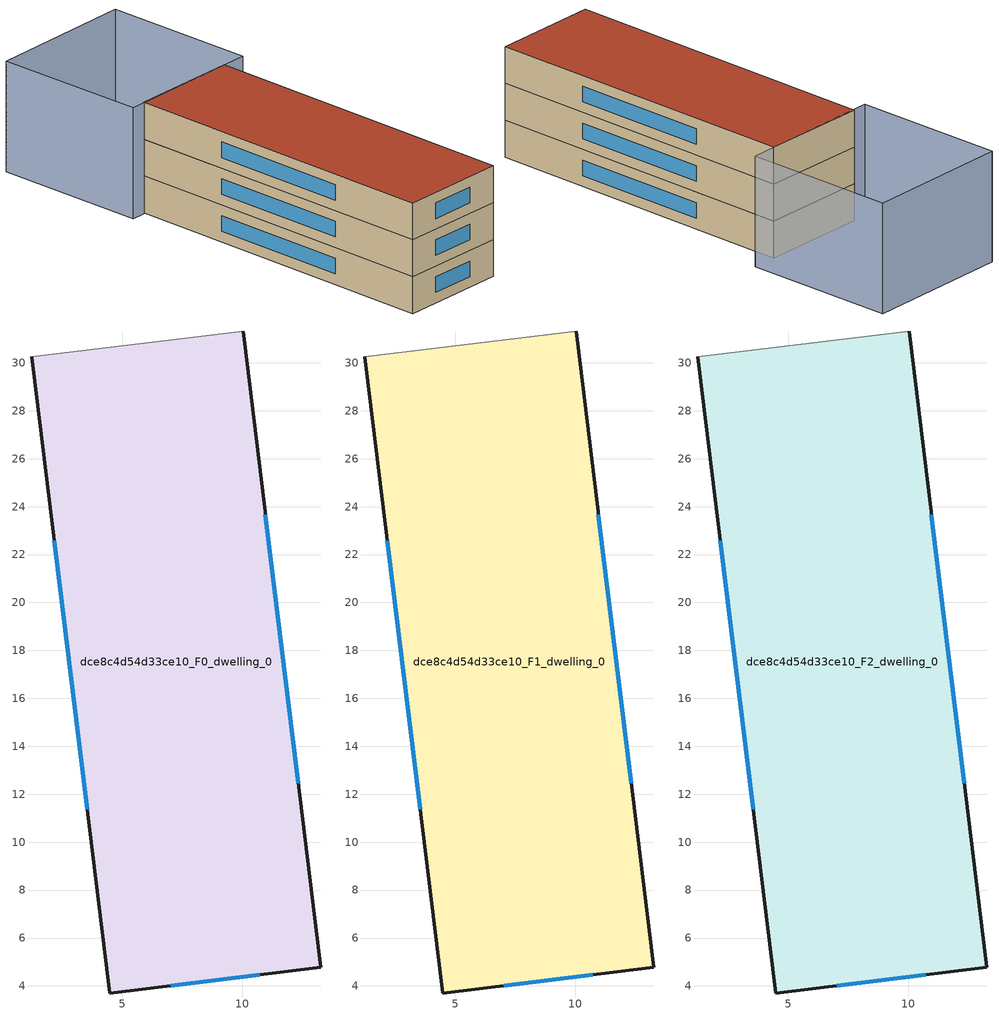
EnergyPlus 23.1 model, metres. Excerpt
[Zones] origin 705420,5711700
dce8c4d54d33ce10_F0_dwelling_0
 floor ground (EU_floor_Construction): 10.04,31.33 13.27,4.78 4.47,3.71 1.23,30.26 z0
 wall outside (EU_wall_Construction): 1.23,30.26 4.47,3.71 13.27,4.78 10.04,31.33 z0:3
 wall adiabatic (EU_wall_Construction): 10.04,31.33 1.23,30.26 z0:3
 window (EU_Window_Construction): 12.34,12.45 10.97,23.65 / 7.02,4.01 10.73,4.47 / 2.17,22.58 3.53,11.38 z0.87:2.13
dce8c4d54d33ce10_F1_dwelling_0
 floor to dce8c4d54d33ce10_F0_dwelling_0 (EU_floor_Construction): 10.04,31.33 13.27,4.78 4.47,3.71 1.23,30.26 z3
 wall outside (EU_wall_Construction): 1.23,30.26 4.47,3.71 13.27,4.78 10.04,31.33 z3:6
 wall adiabatic (EU_wall_Construction): 10.04,31.33 1.23,30.26 z3:6
 window (EU_Window_Construction): 12.34,12.45 10.97,23.65 / 7.02,4.01 10.73,4.47 / 2.17,22.58 3.53,11.38 z3.87:5.13
dce8c4d54d33ce10_F2_dwelling_0
 floor to dce8c4d54d33ce10_F1_dwelling_0 (EU_floor_Construction): 10.04,31.33 13.27,4.78 4.47,3.71 1.23,30.26 z6
 wall outside (EU_wall_Construction): 1.23,30.26 4.47,3.71 13.27,4.78 10.04,31.33 z6:9
 wall adiabatic (EU_wall_Construction): 10.04,31.33 1.23,30.26 z6:9
 window (EU_Window_Construction): 12.34,12.45 10.97,23.65 / 7.02,4.01 10.73,4.47 / 2.17,22.58 3.53,11.38 z6.87:8.13
 roof outside (EU_roof_Construction): 13.27,4.78 10.04,31.33 1.23,30.26 4.47,3.71 z9
shading: -1.68,42.44 10.45,44.05 / 10.45,44.05 12.1,31.6 / 12.1,31.6 -0.03,29.99 / -0.03,29.99 -1.68,42.44 z0:9
[Building]
EU S2 Campaign: North Axis=0; Terrain=City; Solar Distribution=FullExterior
[Site:Location]
London: Latitude=51.5; Longitude=-0.5; Time Zone=0; Elevation=25
[SizingPeriod:WeatherFileDays]
AnnualSizingPeriod: Begin Month=1; Begin Day of Month=1; End Month=12; End Day of Month=31; Day of Week for Start Day=Monday; Use Weather File Daylight Saving Period=No; Use Weather File Rain and Snow Indicators=No
[MATERIAL]
EU_InternalMass_Material: Roughness=MediumRough; Thickness=0.1; Conductivity=1; Density=1800; Specific Heat=900; Thermal Absorptance=0.9; Solar Absorptance=0.7; Visible Absorptance=0.7
[MATERIAL:NOMASS] Roughness=MediumRough; Thermal Absorptance=0.9; Solar Absorptance=0.7; Visible Absorptance=0.7
Name | Thermal Resistance
EU_wall_NoMass | 0.724719
EU_roof_NoMass | 2.98947
EU_floor_NoMass | 2.39157
[WINDOWMATERIAL:SIMPLEGLAZINGSYSTEM]
EU_Window_SimpleGlazing: UFactor=2.63425; Solar Heat Gain Coefficient=0.76; Visible Transmittance=0.76
[CONSTRUCTION]
EU_wall_Construction: EU_wall_NoMass
EU_roof_Construction: EU_roof_NoMass
EU_floor_Construction: EU_floor_NoMass
EU_Window_Construction: EU_Window_SimpleGlazing
EU_InternalMass_Construction: EU_InternalMass_Material
[ZONE] Type=1; Multiplier=1; Ceiling Height=autocalculate; Volume=711.71; Floor Area=autocalculate; Part of Total Floor Area=Yes
dce8c4d54d33ce10_F0_dwelling_0; dce8c4d54d33ce10_F1_dwelling_0; dce8c4d54d33ce10_F2_dwelling_0
[INTERNALMASS] Construction=EU_InternalMass_Construction; Surface Area=237.236
Name | Zone or ZoneList
dce8c4d54d33ce10_F0_dwelling_0_EU_InternalMass | dce8c4d54d33ce10_F0_dwelling_0
dce8c4d54d33ce10_F1_dwelling_0_EU_InternalMass | dce8c4d54d33ce10_F1_dwelling_0
dce8c4d54d33ce10_F2_dwelling_0_EU_InternalMass | dce8c4d54d33ce10_F2_dwelling_0
[OTHEREQUIPMENT] Fuel Type=Electricity; Design Level Calculation Method=Watts/Area; Power per Zone Floor Area=1; Fraction Latent=0; Fraction Radiant=0; Fraction Lost=0; Carbon Dioxide Generation Rate=0; EndUse Subcategory=EU_Step8_InternalGains
Name | Zone or ZoneList or Space or SpaceList | Schedule
EU_Step8_InternalGain_dce8c4d54d33ce10_F0_dwelling_0_f000 | dce8c4d54d33ce10_F0_dwelling_0 | EU_Step8_GainSchedule_dce8c4d54d33ce10_F0_dwelling_0_f000
EU_Step8_InternalGain_dce8c4d54d33ce10_F1_dwelling_0_f000 | dce8c4d54d33ce10_F1_dwelling_0 | EU_Step8_GainSchedule_dce8c4d54d33ce10_F1_dwelling_0_f000
EU_Step8_InternalGain_dce8c4d54d33ce10_F2_dwelling_0_f000 | dce8c4d54d33ce10_F2_dwelling_0 | EU_Step8_GainSchedule_dce8c4d54d33ce10_F2_dwelling_0_f000
[ZONEVENTILATION:DESIGNFLOWRATE] Schedule=EU_AlwaysOn; Design Flow Rate Calculation Method=AirChanges/Hour; Air Changes per Hour=0.418135; Ventilation Type=Natural; Fan Pressure Rise=0; Fan Total Efficiency=1; Constant Term Coefficient=1; Temperature Term Coefficient=0; Velocity Term Coefficient=0; Velocity Squared Term Coefficient=0; Minimum Indoor Temperature=-100; Maximum Indoor Temperature=100; Delta Temperature=-100; Minimum Outdoor Temperature=-100; Maximum Outdoor Temperature=100; Maximum Wind Speed=40
Name | Zone or ZoneList or Space or SpaceList
EU_ConstantAir_dce8c4d54d33ce10_F0_dwelling_0 | dce8c4d54d33ce10_F0_dwelling_0
EU_ConstantAir_dce8c4d54d33ce10_F1_dwelling_0 | dce8c4d54d33ce10_F1_dwelling_0
EU_ConstantAir_dce8c4d54d33ce10_F2_dwelling_0 | dce8c4d54d33ce10_F2_dwelling_0
[HVACTEMPLATE:THERMOSTAT] Constant Heating Setpoint=20; Constant Cooling Setpoint=50
EU_HeatOnly_dce8c4d54d33ce10_F0_dwelling_0; EU_HeatOnly_dce8c4d54d33ce10_F1_dwelling_0; EU_HeatOnly_dce8c4d54d33ce10_F2_dwelling_0
[HVACTEMPLATE:ZONE:IDEALLOADSAIRSYSTEM] System Availability Schedule=EU_AlwaysOn; Maximum Heating Supply Air Temperature=50; Minimum Cooling Supply Air Temperature=13; Maximum Heating Supply Air Humidity Ratio=0.0156; Minimum Cooling Supply Air Humidity Ratio=0.0077; Heating Limit=NoLimit; Cooling Limit=NoLimit; Heating Availability Schedule=EU_AlwaysOn; Cooling Availability Schedule=EU_CoolingOff; Dehumidification Control Type=ConstantSensibleHeatRatio; Cooling Sensible Heat Ratio=0.7; Dehumidification Setpoint=60; Humidification Control Type=None; Humidification Setpoint=30; Outdoor Air Method=None; Outdoor Air Flow Rate per Person=0.00944; Outdoor Air Flow Rate per Zone Floor Area=0; Outdoor Air Flow Rate per Zone=0; Demand Controlled Ventilation Type=None; Outdoor Air Economizer Type=NoEconomizer; Heat Recovery Type=None; Sensible Heat Recovery Effectiveness=0.7; Latent Heat Recovery Effectiveness=0.65
Name | Template Thermostat
dce8c4d54d33ce10_F0_dwelling_0 | EU_HeatOnly_dce8c4d54d33ce10_F0_dwelling_0
dce8c4d54d33ce10_F1_dwelling_0 | EU_HeatOnly_dce8c4d54d33ce10_F1_dwelling_0
dce8c4d54d33ce10_F2_dwelling_0 | EU_HeatOnly_dce8c4d54d33ce10_F2_dwelling_0
[SIZING:ZONE] Zone Cooling Design Supply Air Temperature Input Method=SupplyAirTemperature; Zone Cooling Design Supply Air Temperature=13; Zone Heating Design Supply Air Temperature Input Method=SupplyAirTemperature; Zone Heating Design Supply Air Temperature=50; Zone Cooling Design Supply Air Humidity Ratio=0.008; Zone Heating Design Supply Air Humidity Ratio=0.008; Cooling Design Air Flow Method=DesignDay; Cooling Design Air Flow Rate=0; Cooling Minimum Air Flow per Zone Floor Area=0.000762; Cooling Minimum Air Flow=0; Cooling Minimum Air Flow Fraction=0.2; Heating Design Air Flow Method=DesignDay; Heating Design Air Flow Rate=0; Heating Maximum Air Flow per Zone Floor Area=0.002032; Heating Maximum Air Flow=0.141576; Heating Maximum Air Flow Fraction=0.3; Account for Dedicated Outdoor Air System=No; Dedicated Outdoor Air System Control Strategy=NeutralSupplyAir; Dedicated Outdoor Air Low Setpoint Temperature for Design=autosize; Dedicated Outdoor Air High Setpoint Temperature for Design=autosize; Zone Load Sizing Method=Sensible Load Only No Latent Load; Zone Latent Cooling Design Supply Air Humidity Ratio Input Method=HumidityRatioDifference; Zone Cooling Design Supply Air Humidity Ratio Difference=0.005; Zone Latent Heating Design Supply Air Humidity Ratio Input Method=HumidityRatioDifference; Zone Humidification Design Supply Air Humidity Ratio Difference=0.005
dce8c4d54d33ce10_F0_dwelling_0; dce8c4d54d33ce10_F1_dwelling_0; dce8c4d54d33ce10_F2_dwelling_0
[SCHEDULE:CONSTANT]
Name | Hourly Value
EU_AlwaysOn | 1
EU_CoolingOff | 0
[SCHEDULE:FILE] Column Number=1; Rows to Skip at Top=0; Number of Hours of Data=8760; Column Separator=Comma; Interpolate to Timestep=No; Minutes per Item=60; Adjust Schedule for Daylight Savings=Yes
Name | File
EU_Step8_GainSchedule_dce8c4d54d33ce10_F0_dwelling_0_f000 | ../../schedules/dce8c4d54d33ce10/dce8c4d54d33ce10_F0_dwelling_0_f000_gain.csv
EU_Step8_GainSchedule_dce8c4d54d33ce10_F1_dwelling_0_f000 | ../../schedules/dce8c4d54d33ce10/dce8c4d54d33ce10_F1_dwelling_0_f000_gain.csv
EU_Step8_GainSchedule_dce8c4d54d33ce10_F2_dwelling_0_f000 | ../../schedules/dce8c4d54d33ce10/dce8c4d54d33ce10_F2_dwelling_0_f000_gain.csv
